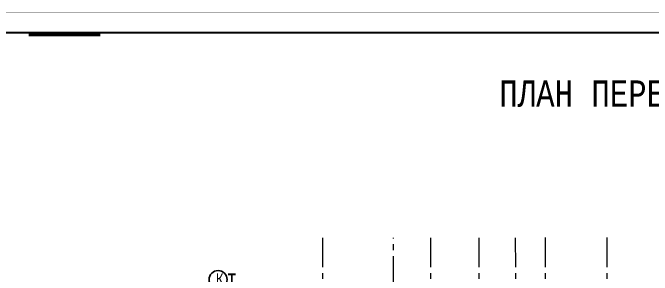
# Model space of a CAD drawing. Header units: millimetres. Extents: x -689206 to 4969298, y -1019800 to 703299.
# Drawn here: x 625072 to 673350, y -333970 to -314184 of the extents above; entities that cross this region are included whole.
import ezdxf

# ---------------------------------------------------------------- set-up
doc = ezdxf.new("R2010")
doc.units = ezdxf.units.MM
doc.linetypes.add('осеваяX2', pattern=[101.6, 63.5, -12.7, 12.7, -12.7])
doc.layers.add('внешняярамка', color=7, linetype='Continuous', lineweight=5, plot=False)
for name, color, linetype, lineweight in [('Відомість заповнення дверних та віконних прорізів', 7, 'Continuous', 5), ('РАЗМЕРЫ', 7, 'Continuous', 9), ('стены', 7, 'Continuous', 20), ('Штамп', 7, 'Continuous', 5)]:
    doc.layers.add(name, color=color, linetype=linetype, lineweight=lineweight)
doc.layers.add('сетка', color=104, linetype='Continuous')
doc.styles.add('Аннотативный', font='isocteur.ttf', dxfattribs={"width": 0.7, "height": 250})

msp = doc.modelspace()

# ---------------------------------------------------------------- linework, layer by layer
at = {"color": 7, "lineweight": 53, "true_color": 0xffffff}
msp.add_line((626281.6, -315809.8), (631680.5, -315809.8), dxfattribs=at)
at = {"layer": 'внешняярамка', "lineweight": 5, "ltscale": 50, "const_width": 3}
msp.add_lwpolyline([(611260, -403213.3), (737158.7, -403213.3), (737158.7, -314185), (611260, -314185), (611260, -403213.3)], dxfattribs=at)
at = {"layer": 'РАЗМЕРЫ', "linetype": 'осеваяX2', "lineweight": 5, "ltscale": 35}
for p, q in [((653809.9, -380979.3), (653809.9, -331141.6)), ((656620.5, -331141.6), (656620.5, -380979.3)), ((663012, -331141.6), (663092, -380979.3)), ((665256, -331138), (665256, -380979.3)), ((669929.9, -331138), (669929.9, -380979.3))]:
    msp.add_line(p, q, dxfattribs=at)
at = {"layer": 'сетка', "color": 0}
msp.add_circle((640576.4, -334303.3), 680.7, dxfattribs=at)
at = {"layer": 'стены', "linetype": 'осеваяX2', "lineweight": 5, "ltscale": 35}
for p, q in [((648459.9, -331141.6), (648459.9, -372009)), ((660259.9, -331141.6), (660259.9, -380979.3))]:
    msp.add_line(p, q, dxfattribs=at)
at = {"layer": 'Штамп', "lineweight": 30}
msp.add_lwpolyline([(617255.2, -401714.6), (735659.9, -401714.6), (735659.9, -315683.8), (617255.2, -315683.8)], close=True, dxfattribs=at)

# ---------------------------------------------------------------- texts
at = {"layer": 'Відомість заповнення дверних та віконних прорізів', "ltscale": 50, "insert": (661807.8, -319283.9), "char_height": 1981.599, "width": 41013.368, "attachment_point": 1, "style": 'Аннотативный'}
msp.add_mtext('ПЛАН ПЕРЕКРИТТЯ', dxfattribs=at)
at = {"layer": 'РАЗМЕРЫ', "lineweight": 5, "ltscale": 35, "insert": (640405.5, -333826.6), "char_height": 841.3, "width": 7009.377, "attachment_point": 1, "style": 'Аннотативный'}
msp.add_mtext('К', dxfattribs=at)
at = {"layer": 'сетка', "color": 0, "insert": (641173.9, -333837.3), "char_height": 1230.9, "width": 181.646, "attachment_point": 1, "style": 'Аннотативный'}
msp.add_mtext('І', dxfattribs=at)

doc.saveas('drawing.dxf')
